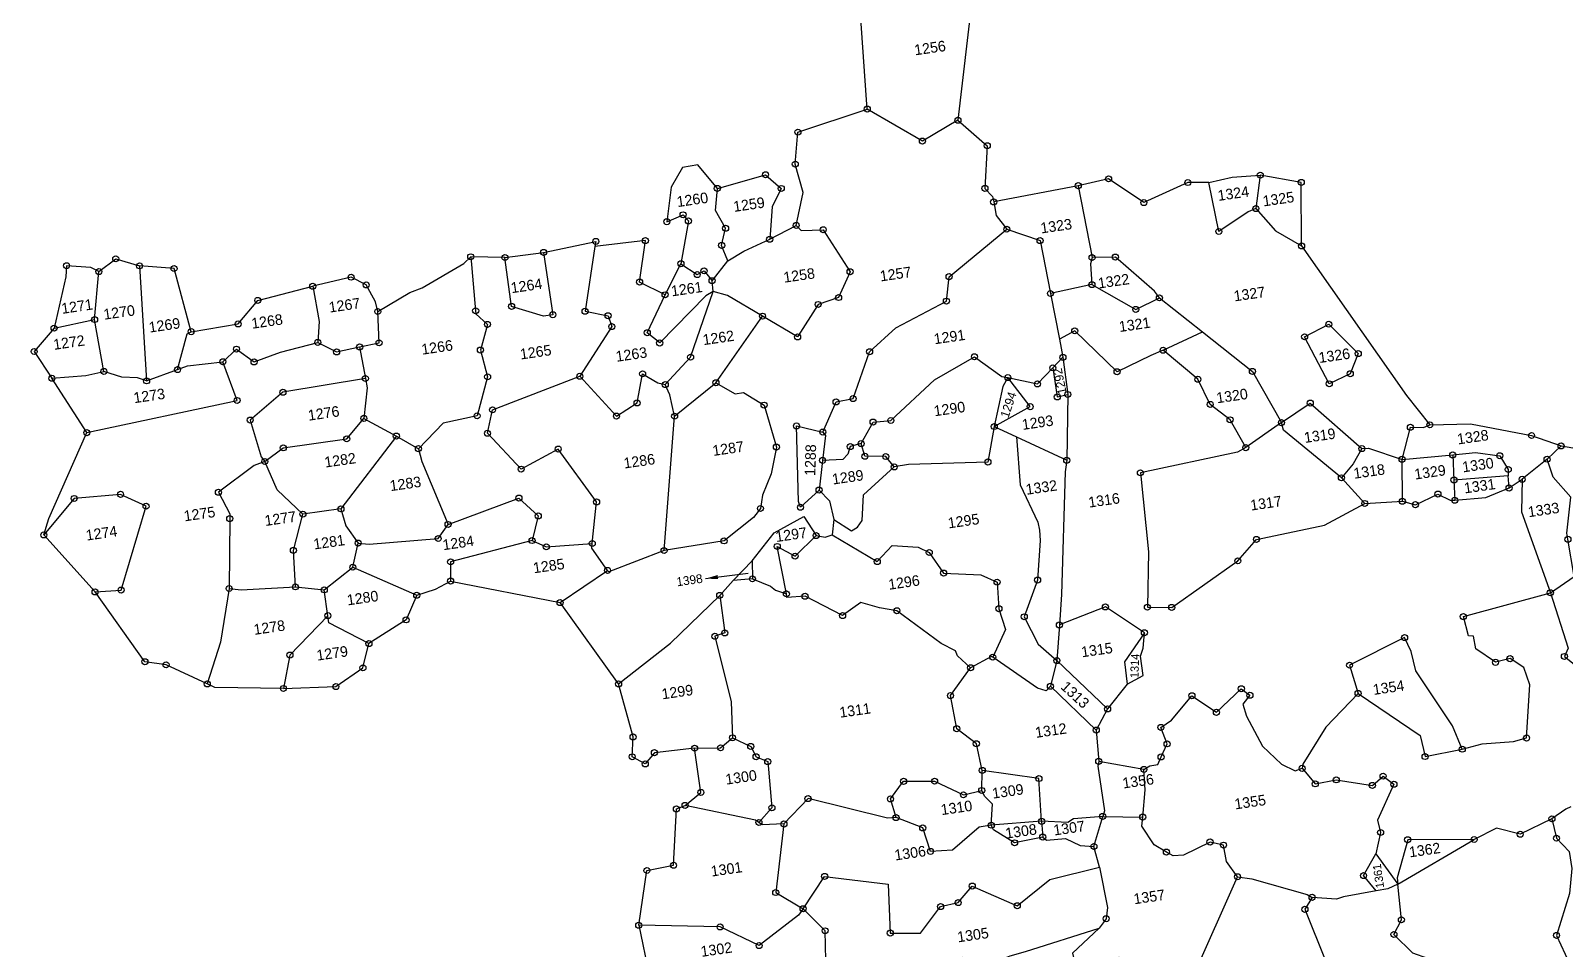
# Model space of a CAD drawing. Header units: metres. Extents: x 257001 to 263849, y 2203477 to 2206997.
# Drawn here: x 260564.1 to 261044, y 2205315.3 to 2205602.7 of the extents above; entities that cross this region are included whole.
import ezdxf

# ---------------------------------------------------------------- set-up
doc = ezdxf.new("R2010")
doc.units = ezdxf.units.M
doc.header["$MEASUREMENT"] = 0
for name, color, linetype in [('OFF', 1, 'Continuous'), ('POLY_PARCEL', 6, 'Continuous'), ('SYM_ARROW', 1, 'Continuous'), ('SYM_STONE', 1, 'Continuous'), ('TEXT_PARCEL', 7, 'Continuous')]:
    doc.layers.add(name, color=color, linetype=linetype)
doc.styles.get("Standard").update_dxf_attribs({"font": 'simplex.shx'})
doc.styles.add('TEXT_MAP', font='KRDEV050.TTF', dxfattribs={"height": 1.8})
doc.dimstyles.get("Standard").update_dxf_attribs({"dimtxt": 0.18, "dimasz": 0.18, "dimexe": 0.18, "dimexo": 0.0625, "dimgap": 0.09, "dimtad": 0, "dimtih": 1, "dimtoh": 1, "dimdec": 4, "dimzin": 0, "dimdsep": 46, "dimtxsty": 'Standard', "dimcen": 0.09, "dimadec": 0, "dimazin": 0, "dimtfac": 1, "dimtdec": 4, "dimtofl": 0, "dimtmove": 0, "dimatfit": 3, "dimfxl": 1, "dimtolj": 1, "dimtzin": 0, "dimarcsym": 0})

# ---------------------------------------------------------------- blocks, each defined once
blk = doc.blocks.new('STONE')
at = {"layer": 'SYM_STONE'}
blk.add_circle((0, 0), 0.511, dxfattribs=at)
blk = doc.blocks.new('TEXTARROW')
blk.add_leader([(0, 0), (8.64, 0)], dimstyle='Standard', override={"dimtxt": 2.5, "dimasz": 2.5, "dimexe": 1.25, "dimexo": 0.625, "dimgap": 0.625, "dimtad": 1, "dimtih": 0, "dimtoh": 0, "dimzin": 8, "dimcen": 2.5, "dimtofl": 1})
blk = doc.blocks.new('GFV')
at = {"layer": 'OFF'}
for points in [[(1114.44, 781.4), (1109.28, 791.08)], [(1200.89, 731.65), (1192.11, 746.19)], [(1200.99, 690.56), (1202.07, 682)]]:
    blk.add_lwpolyline(points, dxfattribs=at)
at = {"layer": 'POLY_PARCEL'}
for points in [[(1271.28, 849.07), (1265.95, 822.32)], [(1250.78, 825.45), (1250.92, 840.8)], [(1237.17, 806.75), (1238.8, 812.2), (1237.86, 817.12), (1238.74, 822.49), (1250.78, 825.45)], [(1265.95, 822.32), (1259.66, 819.28), (1250.78, 825.45)], [(1265.95, 822.32), (1270.56, 817.6), (1269.58, 810.43), (1270.77, 808.94), (1270.87, 808.02)], [(1224.35, 814.08), (1221.36, 818.33), (1218.77, 818.08), (1216.57, 814.91), (1215.36, 809.14), (1218.19, 810.09), (1219.01, 808.97), (1217.17, 801.85)], [(1224.35, 814.08), (1232.68, 815.73), (1235.15, 813.2), (1233.39, 810.23), (1232.5, 804.77)], [(1225.12, 801.72), (1224.3, 804.38), (1225.21, 807.23), (1223.73, 810.35), (1224.35, 814.08)], [(1118.68, 808.47), (1117.37, 809.3), (1113.3, 809.9), (1113.04, 808.01), (1110.34, 799.52)], [(1118.68, 808.47), (1121.71, 810.4), (1125.63, 808.88)], [(1285.39, 809.61), (1270.87, 808.02)], [(1307.49, 808.35), (1303.95, 808.64), (1296.24, 805.85), (1290.61, 810.35), (1285.39, 809.61)], [(1285.39, 809.61), (1286.74, 797.27)], [(1117.31, 800.42), (1118.68, 808.47)], [(1125.63, 808.88), (1125.25, 789.34)], [(1133.46, 797.05), (1131.43, 807.96), (1125.63, 808.88)], [(1194.12, 805.64), (1203.09, 806.78), (1202.84, 805.92)], [(1237.17, 806.75), (1237.92, 805.81), (1241.68, 805.64), (1245.65, 798.17), (1243.36, 793.97), (1239.8, 793.08), (1235.88, 787.87), (1230.24, 791.87)], [(1232.5, 804.77), (1237.17, 806.75)], [(1270.87, 808.02), (1271.13, 805.7), (1272.72, 803.23)], [(1307.49, 808.35), (1311.5, 808.97), (1316.3, 808.9)], [(1315.09, 803.31), (1313.75, 802.87), (1308.52, 799.94), (1307.49, 808.35)], [(1316.3, 808.9), (1315.09, 803.31)], [(1322.31, 796.36), (1323.12, 807.11), (1316.3, 808.9)], [(1165.28, 797.91), (1170.98, 800.67), (1173.09, 801.29), (1180.48, 804.85), (1181.73, 805.89)], [(1181.73, 805.89), (1181.83, 796.69), (1181.84, 796.2), (1183.64, 794.23), (1182.09, 789.98), (1182.95, 785.36), (1180.64, 778.91), (1174.82, 778.11), (1170.26, 774.16)], [(1187.5, 805.3), (1181.73, 805.89)], [(1194.12, 805.64), (1194.82, 794.97), (1193.24, 794.85), (1187.97, 796.95), (1187.5, 805.3)], [(1187.5, 805.3), (1194.12, 805.64)], [(1202.84, 805.92), (1200.31, 795.12), (1204.14, 794.05), (1204.62, 792.16), (1198.54, 784.2)], [(1214.06, 796.81), (1209.93, 799.31), (1211.47, 806.24), (1202.84, 805.92)], [(1225.12, 801.72), (1227.97, 803.12), (1232.5, 804.77)], [(1133.46, 797.05), (1141.51, 797.71), (1145.15, 801.43), (1154.62, 803.06)], [(1165.28, 797.91), (1165.04, 799.6), (1163.68, 802.56), (1161.24, 804.07), (1154.62, 803.06)], [(1154.62, 803.06), (1155.25, 797.04), (1154.72, 793.51)], [(1214.06, 796.81), (1217.17, 801.85)], [(1217.17, 801.85), (1219.77, 799.78), (1220.97, 800.32), (1222.19, 798.55)], [(1222.19, 798.55), (1225.12, 801.72)], [(1238.84, 771.44), (1241.5, 776.36), (1244.43, 776.69), (1247.86, 784.39), (1252.62, 788.06), (1261.52, 791.89), (1262.3, 795.99), (1272.72, 803.23)], [(1272.72, 803.23), (1278.19, 800.85), (1279.22, 791.76)], [(1315.09, 803.31), (1318.11, 799.3), (1322.31, 796.36)], [(1110.34, 799.52), (1106.65, 795.84), (1109.28, 791.08)], [(1110.34, 799.52), (1117.31, 800.42)], [(1118.16, 791.52), (1117.31, 800.42)], [(1130.64, 790.83), (1132.74, 796.72), (1133.46, 797.05)], [(1161.73, 792.16), (1165.06, 792.6), (1165.28, 797.91)], [(1222.21, 796.7), (1220.96, 796.07), (1212.49, 788.73), (1210.54, 790.63), (1214.06, 796.81)], [(1212.86, 781.62), (1217.53, 785.91), (1222.21, 796.7)], [(1222.21, 796.7), (1222.19, 798.55)], [(1230.24, 791.87), (1224.61, 795.81), (1222.21, 796.7)], [(1286.74, 797.27), (1286.4, 796.22), (1286.35, 792.7)], [(1297.56, 789.53), (1296.83, 790.71), (1290.68, 797.03), (1286.74, 797.27)], [(1322.31, 796.36), (1338.01, 769.63), (1341.54, 764.36)], [(1109.28, 791.08), (1115.07, 791.06), (1118.16, 791.52)], [(1114.44, 781.4), (1140.29, 784.79), (1138.41, 791.53)], [(1125.25, 789.34), (1123.78, 789.97), (1121.14, 790.33), (1118.16, 791.52)], [(1130.64, 790.83), (1132.36, 791.3), (1138.41, 791.53)], [(1138.41, 791.53), (1140.88, 793.48), (1143.67, 791.08), (1148.28, 792.34), (1154.72, 793.51)], [(1154.72, 793.51), (1157.76, 791.64), (1161.73, 792.16)], [(1161.73, 792.16), (1162.27, 786.75)], [(1221.46, 781.25), (1230.24, 791.87)], [(1286.35, 792.7), (1279.22, 791.76)], [(1279.22, 791.76), (1280.1, 783.94)], [(1286.35, 792.7), (1293.42, 787.9), (1297.56, 789.53)], [(1125.25, 789.34), (1130.64, 790.83)], [(1297.56, 789.53), (1304.37, 783.18)], [(1162.27, 786.75), (1148.14, 785.55), (1142.23, 781.3), (1143.56, 774.94), (1144.13, 774.1)], [(1162.27, 786.75), (1162.43, 785.15), (1161.46, 780.03)], [(1198.35, 755.75), (1199.66, 762.72), (1193.89, 772.18), (1187.35, 769.3), (1182.15, 775.82), (1183.33, 779.71), (1198.54, 784.2)], [(1198.54, 784.2), (1204.19, 776.96), (1207.85, 778.91), (1209.18, 783.75), (1211.64, 782.01), (1212.86, 781.62)], [(1297.48, 780.61), (1295.35, 779.92), (1289.4, 777.62), (1282.8, 785.11), (1280.1, 783.94)], [(1280.1, 783.94), (1280.45, 780.8)], [(1105.78, 764.69), (1106.82, 767.38), (1114.44, 781.4)], [(1221.46, 781.25), (1224.57, 779.1), (1225.98, 779.21), (1229.29, 776.8), (1230.8, 769.54), (1229.55, 765.1), (1227.78, 761.57), (1227.26, 759.37), (1225.95, 757.97), (1220.66, 754.39), (1210.4, 753.58)], [(1214.01, 776.15), (1213.51, 779.85), (1212.86, 781.62)], [(1214.01, 776.15), (1221.46, 781.25)], [(1245.17, 768.97), (1247.47, 772.45), (1250.5, 772.47), (1258.44, 778.76), (1265.51, 782.11), (1269.87, 778.41), (1270.86, 778.12)], [(1278.59, 779.15), (1280.45, 780.8)], [(1280.45, 780.8), (1280.77, 774.45)], [(1297.48, 780.61), (1304.37, 783.18)], [(1304.37, 783.18), (1312.28, 775.82), (1316.49, 766.76)], [(1144.13, 774.1), (1147.44, 776.14), (1158.29, 776.8), (1161.46, 780.03)], [(1161.46, 780.03), (1166.71, 776.59)], [(1270.86, 778.12), (1269.9, 776.69), (1267.9, 770.03)], [(1270.86, 778.12), (1275.78, 776.64), (1278.59, 779.15)], [(1274.24, 772.9), (1270.86, 778.12)], [(1278.59, 779.15), (1278.96, 774.18), (1280.77, 774.45)], [(1310.12, 763.02), (1307.84, 767.95), (1304.7, 770.83), (1302.96, 775.24), (1297.48, 780.61)], [(1166.71, 776.59), (1156.35, 765.04)], [(1166.71, 776.59), (1170.26, 774.16)], [(1210.4, 753.58), (1214.01, 776.15)], [(1144.13, 774.1), (1142.3, 773.54), (1135.86, 769.53), (1137.51, 765.74), (1137.43, 764.92), (1136.37, 753.1)], [(1149.85, 764.67), (1145.82, 769.13), (1144.13, 774.1)], [(1170.26, 774.16), (1170.69, 771.93), (1174.25, 760.94)], [(1267.9, 770.03), (1274.24, 772.9)], [(1280.77, 774.45), (1279.68, 763.33)], [(1113.66, 754.35), (1118.09, 754.32), (1123.45, 768.16), (1119.3, 770.51), (1111.41, 770.45), (1105.78, 764.69)], [(1237.41, 761.69), (1234.04, 759.03), (1233.8, 760.01), (1234.48, 772.83), (1238.84, 771.44)], [(1238.84, 771.44), (1239.25, 770.84), (1238.41, 766.66)], [(1245.17, 768.97), (1243.29, 768.61), (1242.79, 767.38), (1241.83, 766.53), (1238.41, 766.66)], [(1250.43, 764.56), (1249.16, 766.44), (1245.62, 766.77), (1245.17, 768.97)], [(1267.9, 770.03), (1266.34, 764.12), (1252.87, 764.78), (1250.43, 764.56)], [(1267.9, 770.03), (1271.54, 767.96)], [(1271.54, 767.96), (1271.49, 759.79), (1273.96, 753.28), (1274.1, 751.88), (1274.09, 750.16), (1273.12, 743.48), (1270.37, 737.45), (1272.36, 732.61), (1275.28, 729.59)], [(1271.54, 767.96), (1279.68, 763.33)], [(1316.49, 766.76), (1321.63, 769.68), (1329.72, 761.28)], [(1238.41, 766.66), (1237.41, 761.69)], [(1316.49, 766.76), (1310.12, 763.02)], [(1325.86, 756.62), (1316.76, 765.46), (1316.49, 766.76)], [(1105.78, 764.69), (1113.66, 754.35)], [(1147.6, 752.47), (1147.75, 758.67), (1149.85, 764.67)], [(1156.35, 765.04), (1149.85, 764.67)], [(1156.35, 765.04), (1156.92, 762.08), (1158.79, 759.03)], [(1174.25, 760.94), (1186.58, 764.43), (1189.61, 761.14), (1188.22, 757.07)], [(1239.49, 756.52), (1242.37, 754.34), (1243.39, 754.88), (1244.29, 755.97), (1244.84, 760.27), (1250.43, 764.56)], [(1279.68, 763.33), (1279.26, 761.43), (1276.98, 740.7), (1276.2, 735.59)], [(1310.12, 763.02), (1308.63, 762.37), (1291.97, 760.21), (1292.25, 746.74), (1291.31, 737.39)], [(1336.37, 758.91), (1338.22, 764.22), (1340.45, 763.97), (1341.54, 764.36)], [(1341.54, 764.36), (1348.4, 764), (1358.58, 761.17), (1363.43, 759)], [(1158.79, 759.03), (1160.63, 758.71), (1172.38, 758.7), (1174.25, 760.94)], [(1237.41, 761.69), (1239.04, 759.7), (1239.49, 756.52)], [(1329.72, 761.28), (1328.05, 758.79)], [(1329.72, 761.28), (1330.84, 761.23), (1336.37, 758.91)], [(1157.56, 755.02), (1158.79, 759.03)], [(1225.17, 750.62), (1229.23, 755.05), (1234.46, 757.45), (1236.3, 754.02)], [(1328.05, 758.79), (1325.86, 756.62)], [(1335.86, 751.81), (1336.37, 758.91)], [(1336.37, 758.91), (1344.99, 758.96)], [(1344.99, 758.96), (1344.85, 754.7)], [(1344.99, 758.96), (1348.89, 759.07), (1352.94, 758.18), (1354.18, 755.74), (1354.08, 754.69)], [(1359.61, 734.33), (1361.89, 724.72), (1361.11, 723.36), (1363.69, 720.92), (1369.58, 721.26), (1371.63, 724.39), (1376.77, 725.87), (1374.91, 729.99), (1373.95, 731.45), (1372.38, 736.82), (1371.49, 742.96), (1373.81, 752.23), (1371.65, 757.43)], [(1360.88, 756.95), (1363.43, 759)], [(1363.43, 759), (1369, 757.61), (1371.65, 757.43)], [(1152.43, 751.57), (1157.56, 755.02)], [(1157.56, 755.02), (1167.98, 749.4)], [(1188.22, 757.07), (1174.16, 754.58), (1173.9, 751.33)], [(1188.22, 757.07), (1190.53, 755.82), (1198.35, 755.75)], [(1200.57, 751), (1198.2, 754.95), (1198.35, 755.75)], [(1239.49, 756.52), (1239.01, 753.94)], [(1329.47, 751.96), (1325.86, 756.62)], [(1344.85, 754.7), (1344.73, 751.27)], [(1354.08, 754.69), (1344.85, 754.7)], [(1354.07, 752.6), (1354.08, 754.69)], [(1360.88, 756.95), (1356.4, 753.9)], [(1359.61, 734.33), (1363.86, 736.77), (1363.32, 743.13), (1363.23, 744.18), (1364.39, 750.2), (1361.68, 753.83), (1360.88, 756.95)], [(1131.36, 737.26), (1124.66, 741.06), (1121.13, 741.87), (1113.66, 754.35)], [(1136.37, 753.1), (1134.15, 744.17), (1131.36, 737.26)], [(1136.37, 753.1), (1138.38, 752.74), (1147.6, 752.47)], [(1147.6, 752.47), (1152.43, 751.57)], [(1210.4, 753.58), (1200.74, 750.72), (1200.57, 751)], [(1230.47, 744.58), (1229.58, 752.72), (1232.45, 750.84), (1236.3, 754.02)], [(1236.3, 754.02), (1237.8, 753.63), (1239.01, 753.94)], [(1239.01, 753.94), (1246.27, 748.79), (1248.99, 751.3), (1253.4, 750.67), (1255.19, 749.62), (1257.34, 745.95), (1263.59, 745.12), (1266.25, 743.68), (1266.2, 739.17), (1267.04, 735.55), (1264.48, 731.06)], [(1335.86, 751.81), (1338.02, 751.06), (1341.97, 752.55), (1343.94, 751.33), (1344.73, 751.27)], [(1344.73, 751.27), (1350.01, 751.3), (1354.07, 752.6)], [(1354.07, 752.6), (1356.4, 753.9)], [(1356.4, 753.9), (1355.83, 748.4), (1359.61, 734.33)], [(1152.68, 747.16), (1152.43, 751.57)], [(1167.98, 749.4), (1171.21, 750.19), (1173.9, 751.33)], [(1173.9, 751.33), (1192.11, 746.19)], [(1192.11, 746.19), (1200.57, 751)], [(1221.65, 747.54), (1225.17, 750.62)], [(1225.17, 750.62), (1224.95, 747.58)], [(1291.31, 737.39), (1295.42, 737.02), (1307.23, 743.99), (1310.67, 747.36), (1322.35, 748.82), (1329.47, 751.96)], [(1329.47, 751.96), (1335.86, 751.81)], [(1152.68, 747.16), (1145.74, 741.02), (1144.18, 735.46)], [(1159.24, 741.88), (1152.75, 745.92), (1152.68, 747.16)], [(1167.98, 749.4), (1165.84, 745.38), (1159.24, 741.88)], [(1219.19, 745.24), (1221.65, 747.54)], [(1224.95, 747.58), (1221.65, 747.54)], [(1224.95, 747.58), (1227.92, 746.08), (1228.71, 745.37), (1230.47, 744.58)], [(1200.89, 731.65), (1210.24, 737.8), (1219.19, 745.24)], [(1219.19, 745.24), (1219.53, 738.82), (1217.81, 738.38), (1219.69, 727.1), (1219.4, 720.98)], [(1260.6, 729.58), (1258.53, 731.78), (1258.3, 732.61), (1255.97, 734.08), (1248.92, 740.21), (1246.03, 740.95), (1242.93, 742.08), (1239.68, 740.13), (1233.6, 743.92), (1230.53, 743.97), (1230.47, 744.58)], [(1144.18, 735.46), (1153.06, 735.05), (1157.9, 737.86), (1159.24, 741.88)], [(1144.18, 735.46), (1132.6, 736.56), (1131.36, 737.26)], [(1290.46, 733.11), (1284.21, 738), (1276.2, 735.59)], [(1276.2, 735.59), (1275.28, 729.59)], [(1342.59, 709.07), (1346.02, 709.72), (1351.34, 709.7), (1353.6, 710.09), (1354.89, 719.03), (1354.1, 722.04), (1351.89, 723.73), (1349.39, 723.31), (1346.27, 725.86), (1346.04, 728.06), (1345.18, 728.17), (1344.58, 731.48), (1359.61, 734.33)], [(1212.86, 719.74), (1206, 719.53), (1204.3, 717.75), (1202.19, 719.14), (1202.61, 722.48), (1200.89, 731.65)], [(1290.46, 733.11), (1286.7, 728.46), (1286.85, 724.63)], [(1286.85, 724.63), (1289.67, 725.91), (1289.46, 729.2), (1290.06, 730.51), (1290.46, 733.11)], [(1261.17, 712.05), (1260.53, 716.65), (1257.42, 719.45), (1256.82, 725.13), (1260.6, 729.58)], [(1264.48, 731.06), (1264.31, 731.2), (1260.6, 729.58)], [(1273.83, 725.34), (1273.03, 724.66), (1271.63, 725.18), (1264.48, 731.06)], [(1275.28, 729.59), (1273.83, 725.34)], [(1283.2, 720.73), (1275.28, 729.59)], [(1342.59, 709.07), (1341.25, 713.16), (1335.82, 722.97), (1335.29, 726.27), (1334.36, 728.73), (1324.68, 724.82), (1325.74, 719.93)], [(1280.99, 717.32), (1273.83, 725.34)], [(1286.85, 724.63), (1283.2, 720.73)], [(1212.86, 719.74), (1217.24, 719.45), (1219.4, 720.98)], [(1219.4, 720.98), (1222.37, 719.28), (1223.13, 717.46), (1225.02, 716.47), (1225.11, 708.6), (1222.71, 706.3)], [(1288.49, 710.02), (1289.54, 710.56), (1290.9, 710.67), (1291.57, 711.88), (1292.76, 714.01), (1291.94, 716.89), (1293.83, 717.98), (1297.62, 721.82), (1301.53, 718.67), (1306.07, 722.32), (1307.43, 721.09), (1306.13, 719.67), (1306.54, 717.59), (1308.88, 712.31), (1311.84, 709.04), (1314.02, 707.69), (1315.26, 708.03)], [(1210.46, 710.2), (1213.31, 712.18), (1212.86, 719.74)], [(1283.2, 720.73), (1280.99, 717.32)], [(1325.74, 719.93), (1319.82, 714.68), (1315.42, 708.75), (1315.26, 708.03)], [(1325.74, 719.93), (1335.68, 711.94), (1336.2, 708.34), (1342.59, 709.07)], [(1280.99, 717.32), (1280.98, 711.99)], [(1245.96, 705.25), (1245.26, 708.48), (1247.72, 711.28), (1252.97, 710.88), (1257.66, 708.18), (1260.8, 708.67)], [(1260.8, 708.67), (1261.17, 712.05)], [(1270.51, 702.63), (1270.64, 709.9), (1261.17, 712.05)], [(1280.98, 711.99), (1280.76, 711.2), (1281.27, 703.53), (1280.89, 702.63)], [(1288.49, 710.02), (1280.98, 711.99)], [(1200.99, 690.56), (1203.11, 699.71), (1207.69, 700.23), (1208.94, 709.71), (1210.46, 710.2)], [(1222.71, 706.3), (1222.18, 706.76), (1210.46, 710.2)], [(1245.96, 705.25), (1244.48, 705.3), (1231.33, 709.66), (1226.92, 705.7)], [(1261.94, 702.66), (1262.41, 706.18), (1261.21, 707.68), (1260.8, 708.67)], [(1287.65, 701.97), (1288.43, 706.54), (1288.49, 710.02)], [(1315.26, 708.03), (1317.26, 705.22), (1320.87, 705.61), (1326.89, 704.18), (1328.83, 705.6), (1330.56, 704.07), (1327.27, 698.23), (1327.64, 696.11), (1326.57, 692.57)], [(1226.92, 705.7), (1223.21, 705.87), (1222.71, 706.3)], [(1226.92, 705.7), (1224.59, 694.22), (1228.98, 691.12)], [(1261.94, 702.66), (1259.85, 702.5), (1255.07, 698.96), (1251.31, 699.07), (1250.32, 703.14), (1245.96, 705.25)], [(1270.51, 702.63), (1261.94, 702.66)], [(1270.48, 699.96), (1265.65, 699.37), (1262.23, 701.83), (1261.94, 702.66)], [(1270.51, 702.63), (1270.48, 699.96)], [(1280.89, 702.63), (1275.9, 702.64), (1274.92, 702.06), (1270.51, 702.63)], [(1279, 697.66), (1280.89, 702.63)], [(1280.89, 702.63), (1287.65, 701.97)], [(1302.85, 690.58), (1301.2, 693.29), (1300.92, 696.12), (1298.68, 696.83), (1294.03, 694.96), (1292.24, 694.97), (1291.17, 695.73), (1289.18, 697.14), (1287.38, 700.42), (1287.65, 701.97)], [(1270.48, 699.96), (1271.09, 699.39), (1274.33, 699.41), (1276.7, 698), (1279, 697.66)], [(1279.66, 694.08), (1279, 697.66)], [(1360.15, 697.85), (1359.28, 697.52), (1356.79, 696.08)], [(1228.98, 691.12), (1233.08, 696.28), (1243.71, 694.09), (1243.39, 685.8), (1248.49, 685.38), (1252.26, 689.59), (1255.29, 690.03), (1257.89, 692.64), (1265.24, 688.69), (1271.08, 692.71), (1279.66, 694.08)], [(1356.79, 696.08), (1351.21, 693.9), (1347.27, 695.25), (1343.36, 693.64)], [(1356.79, 696.08), (1357.29, 692.74), (1359.27, 690.32), (1359.45, 687.4), (1358.72, 683.19), (1355.97, 676.31), (1363.2, 656.66), (1362.04, 655.22), (1363.65, 652.91)], [(1279.66, 694.08), (1280.47, 687.14), (1280.08, 685.28), (1278.79, 683.77)], [(1326.07, 686.3), (1324.17, 689.05), (1326.57, 692.57)], [(1326.57, 692.57), (1329.84, 687.14)], [(1343.36, 693.64), (1332.12, 694.52), (1329.82, 688.19), (1329.84, 687.14)], [(1329.84, 687.14), (1343.36, 693.64)], [(1228.98, 691.12), (1228.14, 690.11), (1221.06, 685.48), (1214.72, 689.16), (1200.99, 690.56)], [(1232.11, 682.12), (1232.42, 687.08), (1228.98, 691.12)], [(1278.79, 683.77), (1273.94, 679.9), (1274.56, 675.9), (1278.3, 676.86), (1281.72, 678.59), (1286.08, 670.87), (1293.98, 674.34), (1302.85, 690.58)], [(1302.85, 690.58), (1305.27, 690.01), (1314.39, 686.6), (1315.17, 686.08)], [(1329.84, 687.14), (1328.09, 686.5), (1326.07, 686.3)], [(1352.81, 642.73), (1347.88, 650.72), (1344.59, 651.38), (1340.24, 653.85), (1335.96, 663.36), (1336, 666.11), (1333.52, 670.04), (1333.88, 674.13), (1331.43, 675.28), (1328.5, 678.68), (1329.97, 681.06), (1329.84, 687.14)], [(1315.17, 686.08), (1313.8, 684.15), (1316.64, 675.06), (1319.99, 675.05), (1321.6, 670.98), (1321.76, 664.22), (1321.43, 663.49)], [(1326.07, 686.3), (1320.47, 685.75), (1319.27, 685.44), (1315.17, 686.08)], [(1247.34, 678.33), (1250.44, 679.61), (1255.25, 680.75), (1255.78, 677.96), (1263.32, 680.29), (1265.98, 680.86), (1278.79, 683.77)]]:
    blk.add_lwpolyline(points, dxfattribs=at)
blk.add_lwpolyline([(1325.84, 782.76), (1330.41, 777.39), (1328.79, 774.1), (1325.1, 772.68), (1321.58, 780.96)], close=True, dxfattribs=at)
at = {"layer": 'SYM_ARROW', "xscale": 0.8441670568540766, "yscale": 0.8441670568540766, "zscale": 0.8441670568540766, "rotation": 2.734416743245758}
blk.add_blockref('TEXTARROW', (1217.02, 748.26), dxfattribs=at)
at = {"layer": 'SYM_STONE', "rotation": 4.347526213070356}
for p in [(1250.78, 825.45), (1238.74, 822.49), (1265.95, 822.32), (1259.66, 819.28), (1237.86, 817.12), (1270.56, 817.6), (1224.35, 814.08), (1232.68, 815.73), (1235.15, 813.2), (1113.3, 809.9), (1121.71, 810.4), (1125.63, 808.88), (1215.36, 809.14), (1218.19, 810.09), (1219.01, 808.97), (1269.58, 810.43), (1285.39, 809.61), (1290.61, 810.35), (1316.3, 808.9), (1118.68, 808.47), (1131.43, 807.96), (1203.09, 806.78), (1211.47, 806.24), (1225.21, 807.23), (1237.17, 806.75), (1270.87, 808.02), (1303.95, 808.64), (1323.12, 807.11), (1161.24, 804.07), (1181.73, 805.89), (1187.5, 805.3), (1194.12, 805.64), (1224.3, 804.38), (1232.5, 804.77), (1241.68, 805.64), (1296.24, 805.85), (1145.15, 801.43), (1154.62, 803.06), (1163.68, 802.56), (1217.17, 801.85), (1272.72, 803.23), (1315.09, 803.31), (1110.34, 799.52), (1117.31, 800.42), (1209.93, 799.31), (1219.77, 799.78), (1220.97, 800.32), (1222.19, 798.55), (1278.19, 800.85), (1308.52, 799.94), (1106.65, 795.84), (1133.46, 797.05), (1141.51, 797.71), (1165.28, 797.91), (1181.83, 796.69), (1187.97, 796.95), (1214.06, 796.81), (1245.65, 798.17), (1262.3, 795.99), (1286.74, 797.27), (1290.68, 797.03), (1322.31, 796.36), (1140.88, 793.48), (1154.72, 793.51), (1183.64, 794.23), (1194.82, 794.97), (1200.31, 795.12), (1204.14, 794.05), (1243.36, 793.97), (1109.28, 791.08), (1118.16, 791.52), (1130.64, 790.83), (1138.41, 791.53), (1143.67, 791.08), (1157.76, 791.64), (1161.73, 792.16), (1165.06, 792.6), (1204.62, 792.16), (1210.54, 790.63), (1230.24, 791.87), (1239.8, 793.08), (1261.52, 791.89), (1279.22, 791.76), (1286.35, 792.7), (1125.25, 789.34), (1182.09, 789.98), (1212.49, 788.73), (1297.56, 789.53), (1148.14, 785.55), (1162.27, 786.75), (1182.95, 785.36), (1217.53, 785.91), (1235.88, 787.87), (1293.42, 787.9), (1140.29, 784.79), (1198.54, 784.2), (1209.18, 783.75), (1247.86, 784.39), (1282.8, 785.11), (1325.84, 782.76), (1114.44, 781.4), (1142.23, 781.3), (1212.86, 781.62), (1221.46, 781.25), (1265.51, 782.11), (1280.45, 780.8), (1297.48, 780.61), (1321.58, 780.96), (1161.46, 780.03), (1180.64, 778.91), (1183.33, 779.71), (1207.85, 778.91), (1270.86, 778.12), (1278.59, 779.15), (1289.4, 777.62), (1147.44, 776.14), (1158.29, 776.8), (1166.71, 776.59), (1182.15, 775.82), (1204.19, 776.96), (1214.01, 776.15), (1229.29, 776.8), (1241.5, 776.36), (1244.43, 776.69), (1275.78, 776.64), (1302.96, 775.24), (1312.28, 775.82), (1330.41, 777.39), (1144.13, 774.1), (1170.26, 774.16), (1247.47, 772.45), (1250.5, 772.47), (1274.24, 772.9), (1278.96, 774.18), (1280.77, 774.45), (1325.1, 772.68), (1328.79, 774.1), (1111.41, 770.45), (1119.3, 770.51), (1193.89, 772.18), (1238.84, 771.44), (1267.9, 770.03), (1304.7, 770.83), (1123.45, 768.16), (1135.86, 769.53), (1187.35, 769.3), (1230.8, 769.54), (1243.29, 768.61), (1245.17, 768.97), (1307.84, 767.95), (1321.63, 769.68), (1105.78, 764.69), (1137.43, 764.92), (1149.85, 764.67), (1156.35, 765.04), (1238.41, 766.66), (1245.62, 766.77), (1249.16, 766.44), (1250.43, 764.56), (1316.49, 766.76), (1186.58, 764.43), (1199.66, 762.72), (1266.34, 764.12), (1279.68, 763.33), (1310.12, 763.02), (1338.22, 764.22), (1341.54, 764.36), (1174.25, 760.94), (1189.61, 761.14), (1227.26, 759.37), (1237.41, 761.69), (1291.97, 760.21), (1329.72, 761.28), (1358.58, 761.17), (1147.75, 758.67), (1158.79, 759.03), (1172.38, 758.7), (1188.22, 757.07), (1234.04, 759.03), (1336.37, 758.91), (1344.99, 758.96), (1352.94, 758.18), (1360.88, 756.95), (1363.43, 759), (1113.66, 754.35), (1118.09, 754.32), (1157.56, 755.02), (1174.16, 754.58), (1190.53, 755.82), (1198.35, 755.75), (1220.66, 754.39), (1325.86, 756.62), (1344.85, 754.7), (1354.18, 755.74), (1136.37, 753.1), (1147.6, 752.47), (1152.43, 751.57), (1210.4, 753.58), (1229.58, 752.72), (1236.3, 754.02), (1329.47, 751.96), (1335.86, 751.81), (1341.97, 752.55), (1354.07, 752.6), (1356.4, 753.9), (1167.98, 749.4), (1173.9, 751.33), (1200.57, 751), (1232.45, 750.84), (1255.19, 749.62), (1338.02, 751.06), (1344.73, 751.27), (1152.68, 747.16), (1224.95, 747.58), (1246.27, 748.79), (1310.67, 747.36), (1165.84, 745.38), (1192.11, 746.19), (1219.19, 745.24), (1230.47, 744.58), (1233.6, 743.92), (1257.34, 745.95), (1266.25, 743.68), (1307.23, 743.99), (1121.13, 741.87), (1159.24, 741.88), (1273.12, 743.48), (1363.32, 743.13), (1124.66, 741.06), (1145.74, 741.02), (1219.53, 738.82), (1239.68, 740.13), (1248.92, 740.21), (1266.2, 739.17), (1131.36, 737.26), (1157.9, 737.86), (1217.81, 738.38), (1270.37, 737.45), (1284.21, 738), (1291.31, 737.39), (1295.42, 737.02), (1144.18, 735.46), (1153.06, 735.05), (1276.2, 735.59), (1359.61, 734.33), (1200.89, 731.65), (1264.48, 731.06), (1290.46, 733.11), (1344.58, 731.48), (1260.6, 729.58), (1275.28, 729.59), (1334.36, 728.73), (1256.82, 725.13), (1273.83, 725.34), (1324.68, 724.82), (1349.39, 723.31), (1351.89, 723.73), (1361.11, 723.36), (1202.61, 722.48), (1219.4, 720.98), (1283.2, 720.73), (1297.62, 721.82), (1306.07, 722.32), (1307.43, 721.09), (1202.19, 719.14), (1204.3, 717.75), (1206, 719.53), (1212.86, 719.74), (1217.24, 719.45), (1222.37, 719.28), (1257.42, 719.45), (1301.53, 718.67), (1325.74, 719.93), (1223.13, 717.46), (1225.02, 716.47), (1260.53, 716.65), (1280.99, 717.32), (1291.94, 716.89), (1292.76, 714.01), (1210.46, 710.2), (1213.31, 712.18), (1247.72, 711.28), (1252.97, 710.88), (1261.17, 712.05), (1270.64, 709.9), (1280.98, 711.99), (1288.49, 710.02), (1291.57, 711.88), (1353.6, 710.09), (1208.94, 709.71), (1225.11, 708.6), (1231.33, 709.66), (1245.26, 708.48), (1257.66, 708.18), (1260.8, 708.67), (1315.26, 708.03), (1336.2, 708.34), (1342.59, 709.07), (1222.71, 706.3), (1226.92, 705.7), (1245.96, 705.25), (1317.26, 705.22), (1320.87, 705.61), (1328.83, 705.6), (1250.32, 703.14), (1261.94, 702.66), (1270.51, 702.63), (1280.89, 702.63), (1326.89, 704.18), (1330.56, 704.07), (1203.11, 699.71), (1207.69, 700.23), (1270.48, 699.96), (1287.65, 701.97), (1251.31, 699.07), (1265.65, 699.37), (1279, 697.66), (1233.08, 696.28), (1291.17, 695.73), (1298.68, 696.83), (1300.92, 696.12), (1327.64, 696.11), (1332.12, 694.52), (1356.79, 696.08), (1224.59, 694.22), (1257.89, 692.64), (1343.36, 693.64), (1351.21, 693.9), (1357.29, 692.74), (1200.99, 690.56), (1214.72, 689.16), (1228.98, 691.12), (1252.26, 689.59), (1255.29, 690.03), (1302.85, 690.58), (1324.17, 689.05), (1232.42, 687.08), (1265.24, 688.69), (1221.06, 685.48), (1243.39, 685.8), (1280.08, 685.28), (1313.8, 684.15), (1315.17, 686.08), (1328.5, 678.68), (1329.97, 681.06), (1355.97, 676.31)]:
    blk.add_blockref('STONE', p, dxfattribs=at)
at = {"layer": 'SYM_STONE'}
blk.add_blockref('STONE', (1234.48, 772.83), dxfattribs=at)
at = {"layer": 'TEXT_PARCEL', "style": 'TEXT_MAP'}
for s, height, rotation, p in [('1256', 1.8, 3.5841, (1259.6, 833.87)), ('1260', 1.8, 3.5841, (1217.37, 811.46)), ('1259', 1.8, 3.5841, (1226.86, 809.87)), ('1324', 1.8, 3.5841, (1308.87, 805.11)), ('1323', 1.8, 3.5841, (1278.49, 802.03)), ('1325', 1.8, 3.5841, (1316.42, 803.56)), ('1271', 1.8, 3.5841, (1111.9, 801.82)), ('1270', 1.8, 3.5841, (1118.94, 800.25)), ('1269', 1.8, 3.5841, (1126.42, 797.45)), ('1267', 1.8, 3.5841, (1157.12, 798.37)), ('1264', 1.8, 3.5841, (1188.15, 799.17)), ('1258', 1.8, 3.5841, (1234.37, 797.21)), ('1272', 1.8, 3.5841, (1110.04, 795.84)), ('1268', 1.8, 3.5841, (1143.81, 796.7)), ('1261', 1.8, 3.5841, (1215.19, 796.44)), ('1257', 1.8, 3.5841, (1250.69, 796.11)), ('1322', 1.8, 3.5841, (1287.44, 791.93)), ('1266', 1.8, 3.5841, (1172.2, 789.99)), ('1265', 1.8, 3.5841, (1188.79, 787.83)), ('1262', 1.8, 3.5841, (1219.87, 787.76)), ('1327', 1.8, 3.5841, (1310.22, 787.9)), ('1273', 1.8, 3.5841, (1122.88, 785.73)), ('1263', 1.8, 3.5841, (1204.94, 786.13)), ('1291', 1.8, 3.5841, (1258.94, 784.75)), ('1321', 1.8, 3.5841, (1290.4, 784.29)), ('1276', 1.8, 3.5841, (1152.12, 780.38)), ('1292', 1.5, 96.9514, (1280.62, 774.66)), ('1326', 1.8, 3.5841, (1323.73, 776.32)), ('1294', 1.5, 67.0128, (1270.4, 771.17)), ('1282', 1.8, 3.5841, (1154.27, 772.23)), ('1290', 1.8, 3.5841, (1257.95, 772.57)), ('1320', 1.8, 3.5841, (1305.89, 770.91)), ('1287', 1.8, 3.5841, (1220, 768.89)), ('1293', 1.8, 3.5841, (1272.66, 769.06)), ('1283', 1.8, 3.5841, (1164.98, 767.35)), ('1286', 1.8, 3.5841, (1204.81, 767.98)), ('1288', 1.8, 83.6176, (1236.96, 764.11)), ('1274', 1.8, 3.5841, (1112.93, 763.14)), ('1275', 1.8, 3.5841, (1129.76, 765.06)), ('1277', 1.8, 3.5841, (1143.36, 763.17)), ('1319', 1.8, 3.5841, (1320.17, 763)), ('1289', 1.8, 3.5841, (1239.83, 762.42)), ('1328', 1.8, 3.5841, (1346.02, 760.65)), ('1281', 1.8, 3.5841, (1151.28, 758.53)), ('1332', 1.8, 3.5841, (1272.42, 758.04)), ('1284', 1.8, 3.5841, (1173.09, 756.64)), ('1318', 1.8, 3.5841, (1328.03, 756.27)), ('1329', 1.8, 3.5841, (1338.3, 755.3)), ('1330', 1.8, 3.5841, (1346.5, 755.86)), ('1297', 1.8, 3.5841, (1229.48, 753.47)), ('1295', 1.8, 3.5841, (1258.8, 753.42)), ('1316', 1.8, 3.5841, (1282.83, 755.01)), ('1285', 1.8, 3.5841, (1188.08, 751.5)), ('1317', 1.8, 3.5841, (1310.15, 752.3)), ('1331', 1.8, 3.5841, (1346.51, 752.28)), ('1280', 1.8, 3.5841, (1156.18, 748.62)), ('1333', 1.8, 3.5841, (1356.98, 747.38)), ('1278', 1.8, 3.5841, (1140, 744.91)), ('1398', 1.5, 3.5841, (1212.11, 747.34)), ('1296', 1.8, 3.5841, (1247.89, 743.86)), ('1279', 1.8, 3.5841, (1150.28, 739.69)), ('1315', 1.8, 3.5841, (1279.57, 729.8)), ('1299', 1.8, 3.5841, (1208.09, 728.43)), ('1314', 1.4, 83.3774, (1288.82, 725.49)), ('1311', 1.8, 3.5841, (1237.87, 722.89)), ('1313', 1.8, 312.7654, (1275.42, 724.94)), ('1354', 1.8, 3.5841, (1328.35, 719.45)), ('1312', 1.8, 3.5841, (1270.69, 716.81)), ('1300', 1.8, 3.5841, (1217.69, 713.13)), ('1309', 1.8, 3.5841, (1262.58, 707.12)), ('1356', 1.8, 3.5841, (1284.75, 707.05)), ('1310', 1.8, 3.5841, (1253.69, 705.04)), ('1355', 1.8, 3.5841, (1303.4, 701.99)), ('1306', 1.8, 3.5841, (1245.23, 698)), ('1308', 1.8, 3.5841, (1264.27, 700.17)), ('1307', 1.8, 3.5841, (1272.44, 700.05)), ('1301', 1.8, 3.5841, (1213.98, 697.79)), ('1362', 1.8, 3.5841, (1332.24, 691.49)), ('1361', 1.4, 93.5841, (1327.5, 686.74)), ('1357', 1.8, 3.5841, (1285.04, 687.33)), ('1302', 1.8, 3.5841, (1211.17, 684.35)), ('1305', 1.8, 3.5841, (1254.73, 683.3))]:
    blk.add_text(s, height=height, rotation=rotation, dxfattribs=at).set_placement(p)

msp = doc.modelspace()

# ---------------------------------------------------------------- block references
at = {"xscale": 1.843949989683621, "yscale": 1.843949989683621, "zscale": 1.843949989683621, "rotation": 4.624350459908126}
msp.add_blockref('GFV', (258649.55, 2203875.1), dxfattribs=at)

doc.saveas('drawing.dxf')
